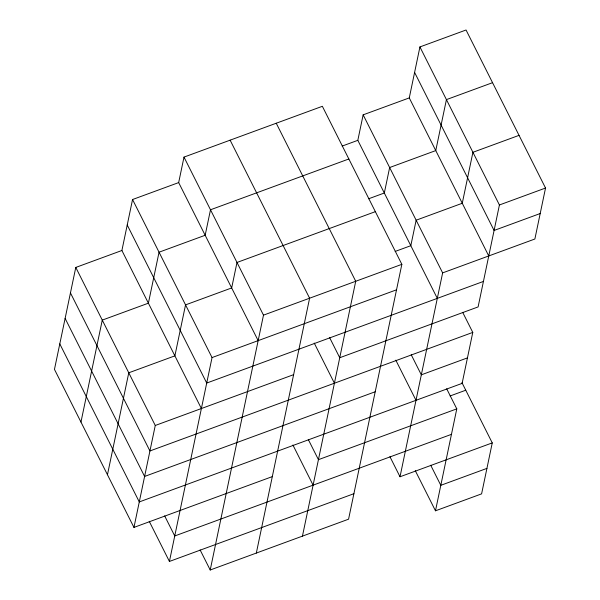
<?xml version="1.0" encoding="UTF-8"?>
<svg xmlns="http://www.w3.org/2000/svg" width="600" height="600" viewBox="0 0 600 600"><rect width="100%" height="100%" fill="white"/><g stroke="black" fill="none" stroke-linecap="round" stroke-linejoin="round"><path stroke-width="0.9" d="M200.115 549.93L210.21 570L348.57 519.188L401.85 264.337L322.358 106.297L183.998 157.102L178.672 182.587L132.555 199.522L121.898 250.493L75.78 267.435L54.465 369.375L133.95 527.415L272.31 476.61M80.963 422.055L102.27 320.115L148.395 303.18L159.045 252.202L205.17 235.267L210.495 209.782L348.855 158.977M107.46 474.735L128.767 372.795L174.885 355.86L185.542 304.882L231.667 287.947L236.993 262.462L375.353 211.657M133.95 527.415L155.265 425.475L75.78 267.435M353.895 493.702L169.417 561.45L212.04 357.57L132.555 199.522M210.21 570L263.49 315.142L183.998 157.102M256.327 553.065L309.608 298.207L230.123 140.167M437.31 298.373L357.825 140.333L363.15 114.84L409.275 97.905L419.925 46.935L466.05 30L545.535 188.04L534.877 239.01L442.635 272.888L400.013 476.768L492.255 442.897L461.978 382.688M302.445 536.13L355.725 281.272L276.24 123.233M492.255 442.897L481.597 493.868L435.48 510.803L456.787 408.862L446.7 388.793M462.683 312.337L472.778 332.407L462.12 383.377L139.282 501.93L59.797 343.89M419.925 46.935L499.418 204.975L478.103 306.923L339.743 357.728L329.647 337.657M492.54 82.68L446.423 99.615L435.765 150.585L389.647 167.528L384.322 193.013L368.655 198.765M342.157 146.078L357.825 140.333M519.037 135.36L472.92 152.295L462.263 203.265L416.145 220.208L410.812 245.692L395.153 251.445M499.418 204.975L545.535 188.04M263.49 315.142L401.85 264.337M540.202 213.525L494.085 230.46L414.6 72.42M212.04 357.57L396.518 289.822M483.428 281.438L206.715 383.055L127.222 225.007M155.265 425.475L293.625 374.663M472.778 332.407L149.94 450.96L70.448 292.92M375.21 391.763L144.608 476.445L65.123 318.405M467.445 357.892L421.327 374.827L411.232 354.757M450.097 395.97L465.757 390.217M456.787 408.862L318.435 459.668L308.34 439.605M451.463 434.347L174.743 535.965L164.655 515.895M486.93 468.382L440.805 485.317L430.717 465.248M409.275 97.905L488.76 255.952M363.15 114.84L442.635 272.888M395.812 360.173L416.002 400.312M415.29 470.67L435.48 510.803M389.925 456.697L400.013 476.768M314.228 343.08L334.418 383.212M178.672 182.587L258.157 340.627M292.92 445.02L313.103 485.16M121.898 250.493L201.382 408.54M149.227 521.31L169.417 561.45"/></g></svg>
